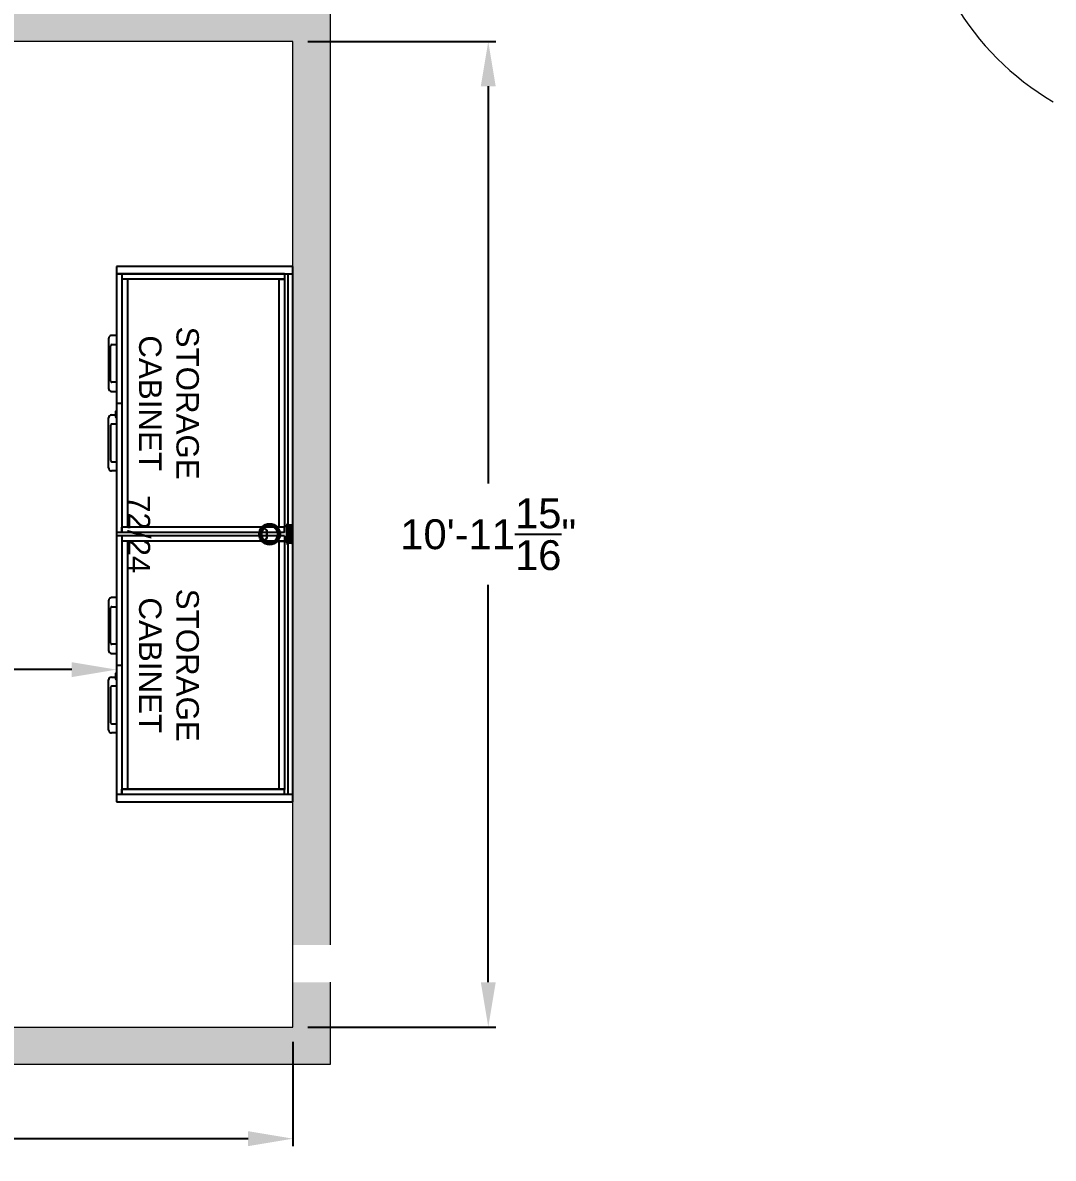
# Model space of a CAD drawing. Header units: inches. Extents: x 14 to 610, y 9 to 600.
# Drawn here: x 467.3 to 605.3, y 52.9 to 204.9 of the extents above; entities that cross this region are included whole.
import ezdxf
from ezdxf.enums import TextEntityAlignment as Align

# ---------------------------------------------------------------- set-up
doc = ezdxf.new("R2010")
doc.units = ezdxf.units.IN
doc.header["$MEASUREMENT"] = 0
doc.layers.add('A-FURN', color=7, linetype='Continuous')
doc.layers.add('WALLS', color=30, linetype='Continuous')
doc.styles.get("Standard").update_dxf_attribs({"font": 'arial.ttf'})
doc.dimstyles.new("Jon's Style", dxfattribs={"dimscale": 0, "dimtxt": 4, "dimasz": 6, "dimexe": 1, "dimexo": 2, "dimgap": 2, "dimtad": 0, "dimtih": 1, "dimtoh": 1, "dimdec": 4, "dimzin": 3, "dimdsep": 46, "dimlunit": 4, "dimtxsty": 'Standard', "dimcen": 0.09, "dimadec": 0, "dimazin": 0, "dimtfac": 1, "dimtdec": 4, "dimtofl": 0, "dimtmove": 0, "dimatfit": 3, "dimfxl": 1, "dimtolj": 1, "dimtzin": 0, "dimarcsym": 0})

# ---------------------------------------------------------------- blocks, each defined once
blk = doc.blocks.new('*D59')
at = {"layer": 'A-FURN', "color": 0, "lineweight": -2, "transparency": 16777216}
for p, q in [((274.52, 68.49), (274.52, 54.54)), ((503.5, 68.49), (503.5, 54.54)), ((280.52, 55.54), (392.09, 55.54)), ((497.5, 55.54), (409.45, 55.54))]:
    blk.add_line(p, q, dxfattribs=at)
at = {"layer": 'A-FURN', "color": 0, "transparency": 16777216}
for points in [[(280.52, 56.54), (280.52, 54.54), (274.52, 55.54)], [(497.5, 56.54), (497.5, 54.54), (503.5, 55.54)]]:
    blk.add_solid(points, dxfattribs=at)
at = {"layer": 'Defpoints', "color": 0, "transparency": 16777216}
for p in [(274.52, 70.49), (503.5, 70.49), (503.5, 55.54)]:
    blk.add_point(p, dxfattribs=at)
at = {"layer": 'A-FURN', "color": 0, "transparency": 16777216, "insert": (400.77, 55.54), "char_height": 4, "attachment_point": 5}
blk.add_mtext('\\A1;19\'-1"', dxfattribs=at)
blk = doc.blocks.new('*D60')
at = {"layer": 'A-FURN', "color": 0, "lineweight": -2, "transparency": 16777216}
for p, q in [((505.5, 202.44), (530.64, 202.44)), ((529.64, 196.44), (529.64, 143.25)), ((529.64, 76.49), (529.64, 129.68)), ((505.5, 70.49), (530.64, 70.49))]:
    blk.add_line(p, q, dxfattribs=at)
at = {"layer": 'A-FURN', "color": 0, "transparency": 16777216}
for points in [[(528.64, 196.44), (530.64, 196.44), (529.64, 202.44)], [(528.64, 76.49), (530.64, 76.49), (529.64, 70.49)]]:
    blk.add_solid(points, dxfattribs=at)
at = {"layer": 'Defpoints', "color": 0, "transparency": 16777216}
for p in [(503.5, 202.44), (529.64, 202.44), (503.5, 70.49)]:
    blk.add_point(p, dxfattribs=at)
at = {"layer": 'A-FURN', "color": 0, "transparency": 16777216, "insert": (529.64, 136.46), "char_height": 4, "attachment_point": 5}
blk.add_mtext('\\A1;10\'-11{\\H1x;\\S15/16;}"', dxfattribs=at)
blk = doc.blocks.new('P_5CLCS7224HW')
at = {"layer": 'A-FURN', "color": 5}
for p, q in [((71.65, 0), (0, 0)), ((0, 0), (0, -23.62)), ((0.96, -23.62), (0.96, 0)), ((34.61, 0), (34.61, -0.71)), ((37.04, 0), (37.04, -0.71)), ((70.69, 0), (70.69, -23.62)), ((71.65, -23.62), (71.65, 0)), ((0.96, -0.71), (70.69, -0.71)), ((34.43, -0.71), (34.43, -0.75)), ((37.22, -0.71), (34.43, -0.71)), ((34.7, -0.83), (34.43, -0.75)), ((37.22, -0.75), (34.43, -0.75)), ((34.65, -0.04), (34.65, -0.16)), ((37.01, -0.04), (34.65, -0.04)), ((37.01, -0.16), (34.65, -0.16)), ((34.65, -0.2), (34.65, -0.36)), ((34.65, -0.2), (37.01, -0.2)), ((37.01, -0.36), (34.65, -0.36)), ((34.65, -0.4), (34.65, -0.59)), ((34.65, -0.4), (37.01, -0.4)), ((34.65, -0.59), (37.01, -0.59)), ((34.65, -0.63), (34.65, -0.71)), ((37.01, -0.63), (34.65, -0.63)), ((36.95, -0.83), (34.7, -0.83)), ((35, -0.71), (35, -0.83)), ((35.05, -0.71), (35.05, -0.83)), ((35.28, -0.71), (35.28, -0.83)), ((35.3, -0.71), (35.3, -0.83)), ((36.36, -0.71), (36.36, -0.83)), ((36.38, -0.71), (36.38, -0.83)), ((36.61, -0.71), (36.61, -0.83)), ((36.66, -0.71), (36.66, -0.83)), ((36.95, -0.83), (37.22, -0.75)), ((37.01, -0.04), (37.01, -0.16)), ((37.01, -0.2), (37.01, -0.36)), ((37.01, -0.4), (37.01, -0.59)), ((37.01, -0.63), (37.01, -0.71)), ((37.22, -0.71), (37.22, -0.75)), ((35, -3.89), (35.28, -3.51)), ((35.05, -3.88), (35.3, -3.55)), ((35.28, -3.51), (36.38, -3.51)), ((35.3, -3.55), (36.36, -3.55)), ((36.36, -3.55), (36.61, -3.88)), ((36.38, -3.51), (36.66, -3.89)), ((0, -23.62), (71.65, -23.62))]:
    blk.add_line(p, q, dxfattribs=at)
for radius in [1.4, 1.22, 1.2, 1.18]:
    blk.add_circle((35.83, -3.13), radius, dxfattribs=at)
for centre, radius, start, end in [((34.65, -0.18), 0.0197, 90, 270), ((34.65, -0.38), 0.0197, 90, 270), ((34.65, -0.61), 0.0197, 90, 270), ((37.01, -0.18), 0.0197, 270, 90), ((37.01, -0.38), 0.0197, 270, 90), ((37.01, -0.61), 0.0197, 270, 90), ((35.83, -3.13), 1.12, 317.7888, 222.2112), ((35.83, -3.13), 1.1, 360, 222.0048), ((35.83, -3.13), 1.12, 222.2112, 317.7888), ((35.83, -3.13), 1.1, 222.0048, 317.9952), ((35.83, -3.13), 1.08, 223.9116, 316.0884), ((35.83, -3.13), 1.1, 317.9952, 0)]:
    blk.add_arc(centre, radius, start, end, dxfattribs=at)
blk.add_text('72/24', height=3, dxfattribs=at).set_placement((35.83, -20.62), align=Align.MIDDLE_CENTER)
blk.add_attdef('CAPTG', text='', height=2.5, dxfattribs=at).set_placement((-7075.63, 242.56, -0.51), align=Align.CENTER)
at = {"layer": 'A-FURN', "color": 5, "flags": 1}
for tag in ['CAPPN', 'CAPPD', 'CAPMG', 'CAPMC', 'CAPGC', 'CAPALIAS1', 'CAPALIAS2', 'CAPALIAS3', 'CAPBLDG', 'CAPFLOOR', 'CAPDEPT', 'CAPPERSON', 'CAPPL', 'CAPQT', 'CAPDH']:
    blk.add_attdef(tag, (0, 0), '', height=0.001, dxfattribs=at)
blk = doc.blocks.new('P_5CLSC34HW')
at = {"layer": 'A-FURN', "color": 5}
for p, q in [((0, 22.47), (0.71, 22.47)), ((0, 22.47), (0, 0.71)), ((0.71, 22.47), (0.71, 0.71)), ((0.71, 21.76), (0.71, 22.47)), ((0.71, 22.47), (33.94, 22.47)), ((33.94, 21.76), (0.71, 21.76)), ((33.93, 22.47), (33.93, 0.71)), ((34.64, 22.47), (33.93, 22.47)), ((33.94, 22.47), (33.94, 21.76)), ((33.94, 21.76), (33.94, 0.7)), ((34.64, 22.47), (34.64, 0.71)), ((0, 0.71), (0.71, 0.71)), ((0, 0.71), (0, 0)), ((0, 0.71), (17.32, 0.71)), ((0, 0), (17.32, 0)), ((0.71, 1.46), (33.93, 1.46)), ((0.71, 0.71), (0.71, 0.7)), ((0.71, 0.7), (33.94, 0.7)), ((8.26, 0), (8.26, -0.67)), ((9.48, -0.61), (9.48, 0)), ((14.52, 0), (14.52, -0.61)), ((15.74, -0.67), (15.74, 0)), ((17.32, 0.71), (34.64, 0.71)), ((17.32, 0), (17.32, 0.71)), ((17.32, 0), (17.32, 0.71)), ((17.32, 0), (34.64, 0)), ((19.28, 0), (18.3, 0)), ((18.42, 0), (18.42, 0)), ((18.44, 0), (18.44, 0)), ((19.15, 0), (19.15, 0)), ((19.17, 0), (19.17, 0)), ((20.12, 0), (20.12, -0.61)), ((25.16, -0.61), (25.16, 0)), ((26.38, 0), (26.38, -0.67)), ((34.64, 0.71), (33.93, 0.71)), ((34.64, 0.71), (34.64, 0)), ((8.66, -1.06), (15.35, -1.06)), ((14.33, -0.8), (9.68, -0.8)), ((18.38, -0.08), (18.44, -0.08)), ((18.44, -0.11), (18.44, -0.08)), ((18.45, -0.12), (19.13, -0.12)), ((18.9, -0.67), (18.9, -0.13)), ((19.15, -0.08), (19.21, -0.08)), ((19.15, -0.11), (19.15, -0.08)), ((25.99, -1.06), (19.29, -1.06)), ((20.32, -0.8), (24.96, -0.8))]:
    blk.add_line(p, q, dxfattribs=at)
for centre, radius, start, end in [((18.38, 0), 0.0787, 180, 270), ((19.21, 0), 0.0787, 270, 0), ((8.66, -0.67), 0.394, 180, 240), ((8.66, -0.67), 0.394, 240, 270), ((9.68, -0.61), 0.197, 180, 240), ((9.68, -0.61), 0.197, 240, 270), ((14.33, -0.61), 0.197, 270, 300), ((14.33, -0.61), 0.197, 300, 360), ((15.35, -0.71), 0.352, 270, 319.7922), ((15.19, -0.58), 0.561, 319.7922, 350.4156), ((18.45, -0.11), 0.0157, 180, 270), ((19.45, -0.58), 0.561, 189.5844, 220.2078), ((19.29, -0.71), 0.352, 220.2078, 270), ((19.13, -0.11), 0.0157, 270, 0), ((20.32, -0.61), 0.197, 180, 240), ((20.32, -0.61), 0.197, 240, 270), ((24.96, -0.61), 0.197, 270, 300), ((24.96, -0.61), 0.197, 300, 360), ((25.99, -0.67), 0.394, 270, 300), ((25.99, -0.67), 0.394, 300, 0)]:
    blk.add_arc(centre, radius, start, end, dxfattribs=at)
at = {"layer": 'A-FURN', "color": 5, "insert": (17.32, 7), "char_height": 3, "attachment_point": 5}
blk.add_mtext_dynamic_manual_height_columns('STORAGE\\PCABINET', width=33.2214, gutter_width=30, heights=[0], dxfattribs=at)
at = {"layer": 'A-FURN', "color": 5, "flags": 1}
for tag in ['CAPPN', 'CAPPD', 'CAPMG', 'CAPMC', 'CAPGC', 'CAPALIAS1', 'CAPALIAS2', 'CAPALIAS3', 'CAPBLDG', 'CAPFLOOR', 'CAPDEPT', 'CAPPERSON', 'CAPPL', 'CAPQT', 'CAPDH']:
    blk.add_attdef(tag, (0, 0), '', height=0.001, dxfattribs=at)
at = {"layer": 'A-FURN', "color": 5}
blk.add_attdef('CAPTG', text='', height=2.5, dxfattribs=at).set_placement((105.44, -116.87, -0.51), align=Align.CENTER)
blk = doc.blocks.new('*D51')
at = {"layer": 'A-FURN', "color": 0, "lineweight": -2, "transparency": 16777216}
for p, q in [((436.89, 134.46), (436.89, 117.33)), ((479.88, 134.46), (479.88, 117.33)), ((442.89, 118.33), (451.07, 118.33)), ((473.88, 118.33), (465.7, 118.33))]:
    blk.add_line(p, q, dxfattribs=at)
at = {"layer": 'A-FURN', "color": 0, "transparency": 16777216}
for points in [[(442.89, 119.33), (442.89, 117.33), (436.89, 118.33)], [(473.88, 119.33), (473.88, 117.33), (479.88, 118.33)]]:
    blk.add_solid(points, dxfattribs=at)
at = {"layer": 'Defpoints', "color": 0, "transparency": 16777216}
for p in [(436.89, 136.46), (479.88, 136.46), (479.88, 118.33)]:
    blk.add_point(p, dxfattribs=at)
at = {"layer": 'A-FURN', "color": 0, "transparency": 16777216, "insert": (458.38, 118.33), "char_height": 4, "attachment_point": 5}
blk.add_mtext('\\A1;3\'-7"', dxfattribs=at)

msp = doc.modelspace()

# ---------------------------------------------------------------- linework, layer by layer
at = {"layer": 'WALLS', "lineweight": 18}
for points in [[(508.4989, 225.43104), (508.4989, 81.48406)], [(508.4989, 76.4859), (508.4989, 65.48995), (247.53252, 65.48995), (247.53252, 70.48811), (269.52442, 70.48811), (269.52442, 161.45461), (274.52258, 161.45461), (274.52258, 70.48811), (503.50074, 70.48811), (503.50074, 202.43951), (274.52258, 202.43951), (274.52258, 197.44135), (269.52442, 197.44135), (269.52442, 202.43951), (254.52994, 202.43951), (254.52994, 211.4362)]]:
    msp.add_lwpolyline(points, dxfattribs=at)
msp.add_arc((623.28559, 225.55646), 36.01798, 179.9999992, 240.0018327, dxfattribs=at)
at = {"layer": 'WALLS', "transparency": 33554559}
for points in [[(508.4989, 207.43767), (254.52994, 207.43767), (508.4989, 202.43951)], [(254.52994, 207.43767), (508.4989, 202.43951), (254.52994, 202.43951)], [(508.4989, 202.43951), (503.50074, 202.43951), (508.4989, 81.48406)], [(503.50074, 202.43951), (508.4989, 81.48406), (503.50074, 81.48406)], [(508.4989, 76.4859), (503.50074, 76.4859), (508.4989, 70.48811)], [(503.50074, 76.4859), (508.4989, 70.48811), (503.50074, 70.48811)], [(508.4989, 70.48811), (247.53252, 70.48811), (508.4989, 65.48995)], [(247.53252, 70.48811), (508.4989, 65.48995), (247.53252, 65.48995)]]:
    msp.add_solid(points, dxfattribs=at)

# ---------------------------------------------------------------- block references
at = {"layer": 'A-FURN'}
for name, p, rotation in [('P_5CLCS7224HW', (503.50074, 172.29011), 270), ('P_5CLSC34HW', (479.87868, 171.32554), 269.9999999998635), ('P_5CLSC34HW', (479.87868, 136.24076), 269.9999999998635)]:
    msp.add_blockref(name, p, dxfattribs=dict(at, rotation=rotation))

# ---------------------------------------------------------------- dimensions: what is measured, and where the dimension line sits
for base, p1, p2, angle, picture, middle, dimtype in [((529.63849, 202.43951), (503.50074, 70.48811), (503.50074, 202.43951), 90, '*D60', (529.63849, 136.46381), 160), ((479.87868, 118.3305), (436.88718, 136.46382), (479.87868, 136.46381), 359.9999829, '*D51', (458.38293, 118.3305), 161)]:
    dim = msp.add_linear_dim(base=base, p1=p1, p2=p2, angle=angle, dimstyle="Jon's Style", override={"dimscale": 1}, dxfattribs=at)
    dim.commit()
    dim.dimension.update_dxf_attribs({"geometry": picture, "text_midpoint": middle, "dimtype": dimtype})
dim = msp.add_linear_dim(base=(503.50074, 55.54061), p1=(274.52258, 70.48811), p2=(503.50074, 70.48811), dimstyle="Jon's Style", override={"dimscale": 1}, dxfattribs=at)
dim.commit()
dim.dimension.update_dxf_attribs({"geometry": '*D59', "text_midpoint": (400.76829, 55.54061), "dimtype": 160})

doc.saveas('drawing.dxf')
